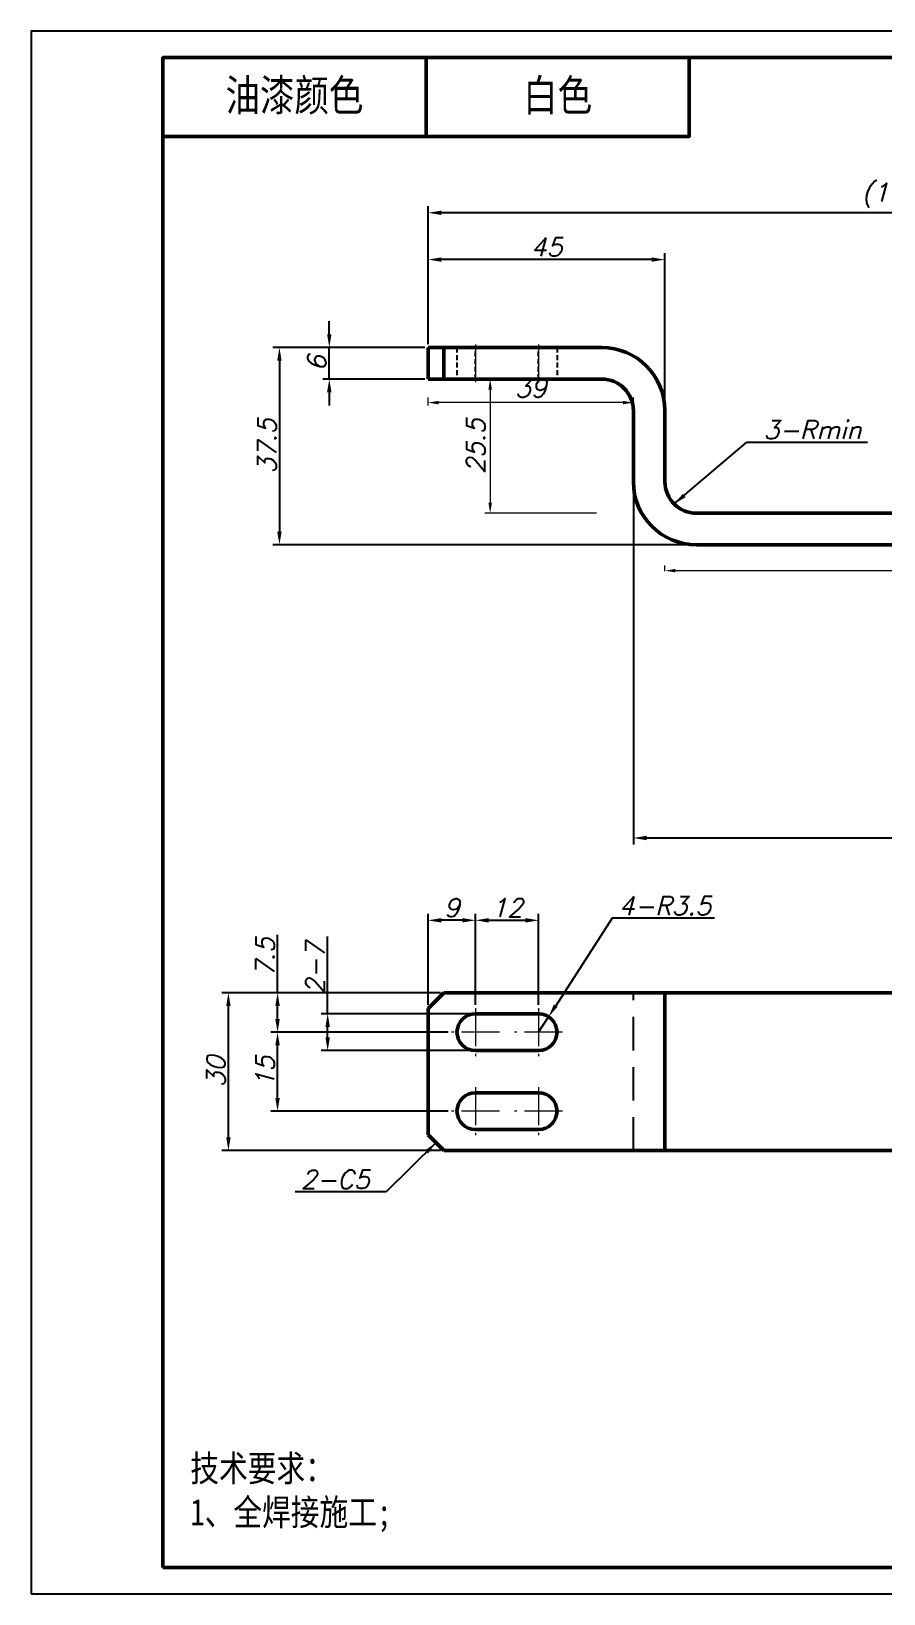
# Model space of a CAD drawing. Header units: inches. Extents: x 17901 to 26602, y 9673 to 14036.
# Drawn here: x 20665.6 to 20827.5, y 12496.9 to 12793.9 of the extents above; entities that cross this region are included whole.
import ezdxf

# ---------------------------------------------------------------- set-up
doc = ezdxf.new("R2010")
doc.units = ezdxf.units.IN
doc.header["$MEASUREMENT"] = 0
doc.linetypes.add('CENTER', pattern=[50.8, 31.75, -6.35, 6.35, -6.35])
doc.linetypes.add('DASHED2', pattern=[9.525, 6.35, -3.175])
doc.layers.add('Dim', color=3, linetype='Continuous')
for name, color, linetype, lineweight in [('中心线', 1, 'CENTER', 15), ('图框_内框线', 5, 'Continuous', 50), ('标注线', 3, 'Continuous', 25), ('粗实线', 7, 'Continuous', 50), ('虚线', 2, 'DASHED2', 25)]:
    doc.layers.add(name, color=color, linetype=linetype, lineweight=lineweight)
doc.styles.add('DIM_FONT', font='romans.shx', dxfattribs={"oblique": 15})
doc.styles.add('仿宋体', font='FSGB2312.ttf', dxfattribs={"width": 0.8, "height": 3.5})
doc.styles.add('宋体', font='', dxfattribs={"width": 0.8, "height": 5})
doc.styles.get('宋体').set_extended_font_data('SimSun')
doc.dimstyles.new('SCALE 1-1', dxfattribs={"dimtxt": 3.5, "dimasz": 2, "dimexe": 1, "dimexo": 1, "dimgap": 1, "dimtad": 1, "dimdsep": 46, "dimtxsty": 'DIM_FONT', "dimcen": 0, "dimclrd": 3, "dimclre": 3, "dimclrt": 3, "dimazin": 2, "dimtfac": 1, "dimtmove": 0, "dimatfit": 3, "dimfxl": 1, "dimtolj": 1, "dimlwd": 20, "dimlwe": 20, "dimarcsym": 0})
doc.dimstyles.new('幅面 1：1$0', dxfattribs={"dimtxt": 3.5, "dimasz": 2.5, "dimexe": 1.25, "dimexo": 0.625, "dimtad": 1, "dimdsep": 46, "dimtxsty": 'DIM_FONT', "dimcen": 2.5, "dimclrd": 256, "dimclre": 256, "dimclrt": 256, "dimadec": 0, "dimazin": 0, "dimtm": 1e-09, "dimtfac": 0.5, "dimtmove": 0, "dimatfit": 3, "dimfxl": 1, "dimlwd": -1, "dimarcsym": 0})
doc.dimstyles.new('幅面 1：1$4', dxfattribs={"dimtxt": 3.5, "dimasz": 2.5, "dimexe": 1.25, "dimexo": 0.625, "dimtad": 1, "dimtoh": 1, "dimdsep": 46, "dimtxsty": 'DIM_FONT', "dimcen": 2.5, "dimclrd": 256, "dimclre": 256, "dimclrt": 256, "dimazin": 2, "dimtfac": 0.5, "dimtmove": 0, "dimatfit": 3, "dimfxl": 1, "dimlwd": -1, "dimlwe": -1, "dimarcsym": 0})
doc.dimstyles.new('幅面 1：1$7', dxfattribs={"dimtxt": 3.5, "dimasz": 2.5, "dimexe": 1.25, "dimexo": 0.625, "dimtad": 1, "dimdsep": 46, "dimtxsty": 'DIM_FONT', "dimcen": 2.5, "dimclrd": 256, "dimclrt": 256, "dimadec": 0, "dimazin": 0, "dimtfac": 1, "dimtmove": 0, "dimatfit": 3, "dimfxl": 1, "dimlwd": -1, "dimarcsym": 0})

# ---------------------------------------------------------------- blocks, each defined once
blk = doc.blocks.new('*D318')
at = {"layer": 'Defpoints', "color": 0, "transparency": 16777216}
for p in [(20740.93, 12759.41), (20740.93, 12733.81), (20918.93, 12684.31)]:
    blk.add_point(p, dxfattribs=at)
at = {"layer": '标注线', "lineweight": -2, "transparency": 16777216}
for p, q in [((20740.93, 12734.43), (20740.93, 12760.66)), ((20918.93, 12684.93), (20918.93, 12760.66))]:
    blk.add_line(p, q, dxfattribs=at)
at = {"layer": '标注线', "transparency": 16777216}
blk.add_line((20916.43, 12759.41), (20743.43, 12759.41), dxfattribs=at)
for points in [[(20743.43, 12759.83), (20743.43, 12759), (20740.93, 12759.41)], [(20916.43, 12759.83), (20916.43, 12759), (20918.93, 12759.41)]]:
    blk.add_solid(points, dxfattribs=at)
at = {"layer": '标注线', "transparency": 16777216, "insert": (20829.93, 12762.71), "char_height": 3.5, "attachment_point": 5, "style": 'DIM_FONT'}
blk.add_mtext('(178)', dxfattribs=at)
blk = doc.blocks.new('*D319')
at = {"layer": 'Defpoints', "color": 0, "transparency": 16777216}
for p in [(20740.93, 12750.52), (20740.93, 12733.81), (20785.93, 12721.81)]:
    blk.add_point(p, dxfattribs=at)
at = {"layer": '标注线', "lineweight": -2, "transparency": 16777216}
for p, q in [((20740.93, 12734.43), (20740.93, 12751.77)), ((20785.93, 12722.43), (20785.93, 12751.77))]:
    blk.add_line(p, q, dxfattribs=at)
at = {"layer": '标注线', "transparency": 16777216}
blk.add_line((20783.43, 12750.52), (20743.43, 12750.52), dxfattribs=at)
for points in [[(20743.43, 12750.94), (20743.43, 12750.11), (20740.93, 12750.52)], [(20783.43, 12750.94), (20783.43, 12750.11), (20785.93, 12750.52)]]:
    blk.add_solid(points, dxfattribs=at)
at = {"layer": '标注线', "transparency": 16777216, "insert": (20763.43, 12752.9), "char_height": 3.5, "attachment_point": 5, "style": 'DIM_FONT'}
blk.add_mtext('45', dxfattribs=at)
blk = doc.blocks.new('*D320')
at = {"layer": 'Defpoints', "color": 0, "transparency": 16777216}
for p in [(20722.17, 12733.81), (20740.93, 12733.81), (20740.93, 12727.81)]:
    blk.add_point(p, dxfattribs=at)
at = {"layer": '标注线', "transparency": 16777216}
for p, q in [((20722.17, 12736.31), (20722.17, 12738.81)), ((20722.17, 12727.81), (20722.17, 12733.81)), ((20722.17, 12725.31), (20722.17, 12722.81))]:
    blk.add_line(p, q, dxfattribs=at)
at = {"layer": '标注线', "lineweight": -2, "transparency": 16777216}
for p, q in [((20740.3, 12733.81), (20720.92, 12733.81)), ((20740.3, 12727.81), (20720.92, 12727.81))]:
    blk.add_line(p, q, dxfattribs=at)
at = {"layer": '标注线', "transparency": 16777216}
for points in [[(20721.75, 12736.31), (20722.59, 12736.31), (20722.17, 12733.81)], [(20721.75, 12725.31), (20722.59, 12725.31), (20722.17, 12727.81)]]:
    blk.add_solid(points, dxfattribs=at)
at = {"layer": '标注线', "transparency": 16777216, "insert": (20719.8, 12730.81), "char_height": 3.5, "attachment_point": 5, "rotation": 90, "style": 'DIM_FONT'}
blk.add_mtext('6', dxfattribs=at)
blk = doc.blocks.new('*D321')
at = {"layer": 'Defpoints', "color": 0, "transparency": 16777216}
for p in [(20740.93, 12733.81), (20712.7, 12696.31), (20791.93, 12696.31)]:
    blk.add_point(p, dxfattribs=at)
at = {"layer": '标注线', "lineweight": -2, "transparency": 16777216}
for p, q in [((20740.3, 12733.81), (20711.45, 12733.81)), ((20791.3, 12696.31), (20711.45, 12696.31))]:
    blk.add_line(p, q, dxfattribs=at)
at = {"layer": '标注线', "transparency": 16777216}
blk.add_line((20712.7, 12731.31), (20712.7, 12698.81), dxfattribs=at)
for points in [[(20712.28, 12731.31), (20713.11, 12731.31), (20712.7, 12733.81)], [(20712.28, 12698.81), (20713.11, 12698.81), (20712.7, 12696.31)]]:
    blk.add_solid(points, dxfattribs=at)
at = {"layer": '标注线', "transparency": 16777216, "insert": (20710.32, 12715.06), "char_height": 3.5, "attachment_point": 5, "rotation": 90, "style": 'DIM_FONT'}
blk.add_mtext('37.5', dxfattribs=at)
blk = doc.blocks.new('*D322')
at = {"layer": 'Defpoints', "color": 0, "transparency": 16777216}
for p in [(20779.93, 12708.31), (20905.93, 12673.31), (20905.93, 12640.58)]:
    blk.add_point(p, dxfattribs=at)
at = {"layer": '标注线', "lineweight": -2, "transparency": 16777216}
for p, q in [((20779.93, 12707.68), (20779.93, 12639.33)), ((20905.93, 12672.68), (20905.93, 12639.33))]:
    blk.add_line(p, q, dxfattribs=at)
at = {"layer": '标注线', "transparency": 16777216}
blk.add_line((20782.43, 12640.58), (20903.43, 12640.58), dxfattribs=at)
for points in [[(20782.43, 12641), (20782.43, 12640.16), (20779.93, 12640.58)], [(20903.43, 12641), (20903.43, 12640.16), (20905.93, 12640.58)]]:
    blk.add_solid(points, dxfattribs=at)
at = {"layer": '标注线', "transparency": 16777216, "insert": (20842.93, 12642.95), "char_height": 3.5, "attachment_point": 5, "style": 'DIM_FONT'}
blk.add_mtext('126', dxfattribs=at)
blk = doc.blocks.new('*D212')
at = {"layer": 'Defpoints', "color": 0, "transparency": 16777216}
for p in [(20703, 12611.16), (20743.93, 12611.16), (20743.93, 12581.16)]:
    blk.add_point(p, dxfattribs=at)
at = {"layer": '标注线', "lineweight": -2, "transparency": 16777216}
for p, q in [((20743.3, 12611.16), (20701.75, 12611.16)), ((20743.3, 12581.16), (20701.75, 12581.16))]:
    blk.add_line(p, q, dxfattribs=at)
at = {"layer": '标注线', "transparency": 16777216}
blk.add_line((20703, 12583.66), (20703, 12608.66), dxfattribs=at)
for points in [[(20702.59, 12608.66), (20703.42, 12608.66), (20703, 12611.16)], [(20702.59, 12583.66), (20703.42, 12583.66), (20703, 12581.16)]]:
    blk.add_solid(points, dxfattribs=at)
at = {"layer": '标注线', "transparency": 16777216, "insert": (20700.63, 12596.16), "char_height": 3.5, "attachment_point": 5, "rotation": 90, "style": 'DIM_FONT'}
blk.add_mtext('30', dxfattribs=at)
blk = doc.blocks.new('*D213')
at = {"layer": 'Defpoints', "color": 0, "transparency": 16777216}
for p in [(20712.34, 12603.66), (20745.38, 12603.66), (20745.38, 12588.66)]:
    blk.add_point(p, dxfattribs=at)
at = {"layer": '标注线', "lineweight": -2, "transparency": 16777216}
for p, q in [((20744.75, 12603.66), (20711.09, 12603.66)), ((20744.75, 12588.66), (20711.09, 12588.66))]:
    blk.add_line(p, q, dxfattribs=at)
at = {"layer": '标注线', "transparency": 16777216}
blk.add_line((20712.34, 12591.16), (20712.34, 12601.16), dxfattribs=at)
for points in [[(20711.92, 12601.16), (20712.76, 12601.16), (20712.34, 12603.66)], [(20711.92, 12591.16), (20712.76, 12591.16), (20712.34, 12588.66)]]:
    blk.add_solid(points, dxfattribs=at)
at = {"layer": '标注线', "transparency": 16777216, "insert": (20709.97, 12596.16), "char_height": 3.5, "attachment_point": 5, "rotation": 90, "style": 'DIM_FONT'}
blk.add_mtext('15', dxfattribs=at)
blk = doc.blocks.new('*D180')
at = {"layer": 'Defpoints', "color": 0, "transparency": 16777216}
for p in [(20712.34, 12611.16), (20743.93, 12611.16), (20745.38, 12603.66)]:
    blk.add_point(p, dxfattribs=at)
at = {"layer": '标注线', "transparency": 16777216}
for p, q in [((20712.34, 12611.16), (20712.34, 12622.18)), ((20712.34, 12606.16), (20712.34, 12608.66))]:
    blk.add_line(p, q, dxfattribs=at)
at = {"layer": '标注线', "lineweight": -2, "transparency": 16777216}
for p, q in [((20743.3, 12611.16), (20711.09, 12611.16)), ((20744.75, 12603.66), (20711.09, 12603.66))]:
    blk.add_line(p, q, dxfattribs=at)
at = {"layer": '标注线', "transparency": 16777216}
for points in [[(20711.92, 12608.66), (20712.76, 12608.66), (20712.34, 12611.16)], [(20711.92, 12606.16), (20712.76, 12606.16), (20712.34, 12603.66)]]:
    blk.add_solid(points, dxfattribs=at)
at = {"layer": '标注线', "transparency": 16777216, "insert": (20709.97, 12617.92), "char_height": 3.5, "attachment_point": 5, "rotation": 90, "style": 'DIM_FONT'}
blk.add_mtext('7.5', dxfattribs=at)
blk = doc.blocks.new('*D214')
at = {"layer": 'Defpoints', "color": 0, "transparency": 16777216}
for p in [(20721.86, 12607.16), (20749.93, 12607.16), (20749.93, 12600.16)]:
    blk.add_point(p, dxfattribs=at)
at = {"layer": '标注线', "transparency": 16777216}
for p, q in [((20721.86, 12607.16), (20721.86, 12621.85)), ((20721.86, 12602.66), (20721.86, 12604.66))]:
    blk.add_line(p, q, dxfattribs=at)
at = {"layer": '标注线', "lineweight": -2, "transparency": 16777216}
for p, q in [((20749.3, 12607.16), (20720.61, 12607.16)), ((20749.3, 12600.16), (20720.61, 12600.16))]:
    blk.add_line(p, q, dxfattribs=at)
at = {"layer": '标注线', "transparency": 16777216}
for points in [[(20721.44, 12604.66), (20722.28, 12604.66), (20721.86, 12607.16)], [(20721.44, 12602.66), (20722.28, 12602.66), (20721.86, 12600.16)]]:
    blk.add_solid(points, dxfattribs=at)
at = {"layer": '标注线', "transparency": 16777216, "insert": (20719.48, 12615.76), "char_height": 3.5, "attachment_point": 5, "rotation": 90, "style": 'DIM_FONT'}
blk.add_mtext('2-7', dxfattribs=at)
blk = doc.blocks.new('*D215')
at = {"layer": 'Defpoints', "color": 0, "transparency": 16777216}
for p in [(20740.93, 12624.93), (20740.93, 12608.21), (20749.93, 12608.21)]:
    blk.add_point(p, dxfattribs=at)
at = {"layer": '标注线', "lineweight": -2, "transparency": 16777216}
for p, q in [((20740.93, 12608.84), (20740.93, 12626.18)), ((20749.93, 12608.84), (20749.93, 12626.18))]:
    blk.add_line(p, q, dxfattribs=at)
at = {"layer": '标注线', "transparency": 16777216}
blk.add_line((20747.43, 12624.93), (20743.43, 12624.93), dxfattribs=at)
for points in [[(20743.43, 12625.35), (20743.43, 12624.51), (20740.93, 12624.93)], [(20747.43, 12625.35), (20747.43, 12624.51), (20749.93, 12624.93)]]:
    blk.add_solid(points, dxfattribs=at)
at = {"layer": '标注线', "transparency": 16777216, "insert": (20745.43, 12627.31), "char_height": 3.5, "attachment_point": 5, "style": 'DIM_FONT'}
blk.add_mtext('9', dxfattribs=at)
blk = doc.blocks.new('*D216')
at = {"layer": 'Defpoints', "color": 0, "transparency": 16777216}
for p in [(20761.93, 12624.93), (20749.93, 12608.21), (20761.93, 12608.21)]:
    blk.add_point(p, dxfattribs=at)
at = {"layer": '标注线', "lineweight": -2, "transparency": 16777216}
for p, q in [((20749.93, 12608.84), (20749.93, 12626.18)), ((20761.93, 12608.84), (20761.93, 12626.18))]:
    blk.add_line(p, q, dxfattribs=at)
at = {"layer": '标注线', "transparency": 16777216}
blk.add_line((20752.43, 12624.93), (20759.43, 12624.93), dxfattribs=at)
for points in [[(20752.43, 12625.35), (20752.43, 12624.51), (20749.93, 12624.93)], [(20759.43, 12625.35), (20759.43, 12624.51), (20761.93, 12624.93)]]:
    blk.add_solid(points, dxfattribs=at)
at = {"layer": '标注线', "transparency": 16777216, "insert": (20755.93, 12627.31), "char_height": 3.5, "attachment_point": 5, "style": 'DIM_FONT'}
blk.add_mtext('12', dxfattribs=at)
blk = doc.blocks.new('*D181')
at = {"layer": 'Defpoints', "color": 0, "transparency": 16777216}
for p in [(20763.83, 12606.6), (20761.93, 12603.66)]:
    blk.add_point(p, dxfattribs=at)
at = {"layer": '标注线', "transparency": 16777216}
for p, q in [((20775.9, 12625.32), (20765.18, 12608.7)), ((20795.32, 12625.32), (20775.9, 12625.32)), ((20761.93, 12603.66), (20763.83, 12606.6))]:
    blk.add_line(p, q, dxfattribs=at)
blk.add_solid([(20764.83, 12608.93), (20765.53, 12608.48), (20763.83, 12606.6)], dxfattribs=at)
at = {"layer": '标注线', "transparency": 16777216, "insert": (20785.92, 12627.69), "char_height": 3.5, "attachment_point": 5, "style": 'DIM_FONT'}
blk.add_mtext('4-R3.5', dxfattribs=at)
blk = doc.blocks.new('*D790')
at = {"layer": 'Defpoints', "color": 0, "transparency": 16777216}
for p in [(20773.93, 12727.81), (20752.73, 12702.31), (20773.93, 12702.31)]:
    blk.add_point(p, dxfattribs=at)
at = {"layer": 'Dim', "color": 3, "lineweight": 20, "transparency": 16777216}
for p, q in [((20772.93, 12727.81), (20751.73, 12727.81)), ((20752.73, 12725.81), (20752.73, 12704.31)), ((20772.93, 12702.31), (20751.73, 12702.31))]:
    blk.add_line(p, q, dxfattribs=at)
at = {"layer": 'Dim', "color": 3, "transparency": 16777216}
for points in [[(20752.39, 12725.81), (20753.06, 12725.81), (20752.73, 12727.81)], [(20752.39, 12704.31), (20753.06, 12704.31), (20752.73, 12702.31)]]:
    blk.add_solid(points, dxfattribs=at)
at = {"layer": 'Dim', "color": 3, "transparency": 16777216, "insert": (20749.98, 12715.06), "char_height": 3.5, "attachment_point": 5, "rotation": 90, "style": 'DIM_FONT'}
blk.add_mtext('\\A1;25.5', dxfattribs=at)
blk = doc.blocks.new('*D791')
at = {"layer": 'Defpoints', "color": 0, "transparency": 16777216}
for p in [(20785.93, 12691.39), (20785.93, 12690.31), (20899.93, 12690.31)]:
    blk.add_point(p, dxfattribs=at)
at = {"layer": 'Dim', "color": 3, "lineweight": 20, "transparency": 16777216}
for p, q in [((20785.93, 12691.31), (20785.93, 12692.39)), ((20897.93, 12691.39), (20787.93, 12691.39)), ((20899.93, 12691.31), (20899.93, 12692.39))]:
    blk.add_line(p, q, dxfattribs=at)
at = {"layer": 'Dim', "color": 3, "transparency": 16777216}
for points in [[(20787.93, 12691.73), (20787.93, 12691.06), (20785.93, 12691.39)], [(20897.93, 12691.73), (20897.93, 12691.06), (20899.93, 12691.39)]]:
    blk.add_solid(points, dxfattribs=at)
at = {"layer": 'Dim', "color": 3, "transparency": 16777216, "insert": (20842.93, 12694.14), "char_height": 3.5, "attachment_point": 5, "style": 'DIM_FONT'}
blk.add_mtext('\\A1;114', dxfattribs=at)
blk = doc.blocks.new('*D793')
at = {"layer": 'Defpoints', "color": 0, "transparency": 16777216}
for p in [(20740.93, 12723.33), (20740.93, 12721.81), (20779.93, 12721.81)]:
    blk.add_point(p, dxfattribs=at)
at = {"layer": 'Dim', "color": 3, "lineweight": 20, "transparency": 16777216}
for p, q in [((20740.93, 12722.81), (20740.93, 12724.33)), ((20779.93, 12722.81), (20779.93, 12724.33)), ((20777.93, 12723.33), (20742.93, 12723.33))]:
    blk.add_line(p, q, dxfattribs=at)
at = {"layer": 'Dim', "color": 3, "transparency": 16777216}
for points in [[(20742.93, 12723.67), (20742.93, 12723), (20740.93, 12723.33)], [(20777.93, 12723.67), (20777.93, 12723), (20779.93, 12723.33)]]:
    blk.add_solid(points, dxfattribs=at)
at = {"layer": 'Dim', "color": 3, "transparency": 16777216, "insert": (20760.43, 12726.08), "char_height": 3.5, "attachment_point": 5, "style": 'DIM_FONT'}
blk.add_mtext('\\A1;39', dxfattribs=at)

msp = doc.modelspace()

# ---------------------------------------------------------------- linework, layer by layer
at = {"layer": 'Defpoints'}
msp.add_lwpolyline([(20665.557, 12496.923), (21085.557, 12496.923), (21085.557, 12793.923), (20665.557, 12793.923)], close=True, dxfattribs=at)
at = {"layer": '中心线', "ltscale": 0.180015}
for p, q in [((20749.927, 12734.406), (20749.927, 12727.205)), ((20761.927, 12734.406), (20761.927, 12727.205))]:
    msp.add_line(p, q, dxfattribs=at)
at = {"layer": '中心线', "ltscale": 0.227499}
for p, q in [((20749.927, 12608.211), (20749.927, 12599.111)), ((20761.927, 12608.211), (20761.927, 12599.111)), ((20749.927, 12593.211), (20749.927, 12584.111)), ((20761.927, 12593.211), (20761.927, 12584.111))]:
    msp.add_line(p, q, dxfattribs=at)
at = {"layer": '中心线', "ltscale": 0.2275}
for p, q in [((20754.477, 12603.661), (20745.377, 12603.661)), ((20766.477, 12603.661), (20757.377, 12603.661)), ((20754.477, 12588.661), (20745.377, 12588.661)), ((20766.477, 12588.661), (20757.377, 12588.661))]:
    msp.add_line(p, q, dxfattribs=at)
at = {"layer": '图框_内框线'}
msp.add_line((20740.557, 12788.923), (20740.557, 12773.923), dxfattribs=at)
for points in [[(20690.557, 12501.923), (21080.557, 12501.923), (21080.557, 12788.923), (20690.557, 12788.923)], [(20690.557, 12788.923), (20790.557, 12788.923), (20790.557, 12773.923), (20690.557, 12773.923)]]:
    msp.add_lwpolyline(points, close=True, dxfattribs=at)
at = {"layer": '粗实线', "ltscale": 0.15}
for p, q in [((20740.927, 12727.806), (20740.927, 12733.806)), ((20743.927, 12727.806), (20743.927, 12733.806)), ((20785.927, 12611.161), (20791.927, 12611.161)), ((20785.927, 12581.161), (20791.927, 12581.161))]:
    msp.add_line(p, q, dxfattribs=at)
at = {"layer": '粗实线', "ltscale": 0.075}
for p, q in [((20740.927, 12733.806), (20743.927, 12733.806)), ((20740.927, 12727.806), (20743.927, 12727.806))]:
    msp.add_line(p, q, dxfattribs=at)
at = {"layer": '粗实线'}
for p, q in [((20743.927, 12733.806), (20773.927, 12733.806)), ((20773.927, 12727.806), (20743.927, 12727.806)), ((20791.927, 12702.306), (20893.927, 12702.306)), ((20893.927, 12696.306), (20791.927, 12696.306)), ((20743.927, 12611.161), (20773.927, 12611.161)), ((20785.927, 12581.161), (20785.927, 12611.161)), ((20791.927, 12611.161), (20893.927, 12611.161)), ((20740.927, 12584.161), (20740.927, 12608.161)), ((20743.927, 12581.161), (20773.927, 12581.161)), ((20791.927, 12581.161), (20893.927, 12581.161))]:
    msp.add_line(p, q, dxfattribs=at)
at = {"layer": '粗实线', "ltscale": 0.337497}
for p, q in [((20779.927, 12708.306), (20779.927, 12721.806)), ((20785.927, 12721.806), (20785.927, 12708.306))]:
    msp.add_line(p, q, dxfattribs=at)
at = {"layer": '粗实线', "ltscale": 0.106066}
for p, q in [((20740.927, 12608.161), (20743.927, 12611.161)), ((20740.927, 12584.161), (20743.927, 12581.161))]:
    msp.add_line(p, q, dxfattribs=at)
at = {"layer": '粗实线', "ltscale": 0.3}
for p, q in [((20773.927, 12611.161), (20785.927, 12611.161)), ((20761.927, 12607.161), (20749.927, 12607.161)), ((20749.927, 12600.161), (20761.927, 12600.161)), ((20761.927, 12592.161), (20749.927, 12592.161)), ((20749.927, 12585.161), (20761.927, 12585.161)), ((20773.927, 12581.161), (20785.927, 12581.161))]:
    msp.add_line(p, q, dxfattribs=at)
at = {"layer": '粗实线'}
for centre, radius, start, end in [((20773.927, 12721.806), 12, 0, 90), ((20773.927, 12721.806), 6, 0, 90), ((20791.927, 12708.306), 12, 180, 270), ((20791.927, 12708.306), 6, 180, 270), ((20749.927, 12603.661), 3.5, 90, 270), ((20761.927, 12603.661), 3.5, 270, 90), ((20749.927, 12588.661), 3.5, 90, 270), ((20761.927, 12588.661), 3.5, 270, 90)]:
    msp.add_arc(centre, radius, start, end, dxfattribs=at)
at = {"layer": '虚线', "ltscale": 0.15}
for p, q in [((20743.927, 12727.806), (20743.927, 12733.806)), ((20746.427, 12733.806), (20746.427, 12727.806)), ((20746.427, 12733.806), (20746.427, 12727.806)), ((20749.927, 12727.806), (20749.927, 12733.806)), ((20749.927, 12727.806), (20749.927, 12733.806)), ((20749.927, 12727.806), (20749.927, 12733.806)), ((20749.927, 12727.806), (20749.927, 12733.806)), ((20761.927, 12727.806), (20761.927, 12733.806)), ((20761.927, 12727.806), (20761.927, 12733.806)), ((20761.927, 12727.806), (20761.927, 12733.806)), ((20761.927, 12727.806), (20761.927, 12733.806)), ((20765.427, 12733.806), (20765.427, 12727.806)), ((20765.427, 12733.806), (20765.427, 12727.806))]:
    msp.add_line(p, q, dxfattribs=at)
at = {"layer": '虚线'}
msp.add_line((20779.927, 12581.161), (20779.927, 12611.161), dxfattribs=at)

# ---------------------------------------------------------------- texts
at = {"layer": '标注线'}
for s, insert, char_height, width, attachment_point, style in [('油漆颜色', (20715.557, 12781.423), 6, 50, 5, '仿宋体'), ('{\\fSimSun|b0|i0|c134|p2;白色}', (20765.557, 12781.423), 6, 50, 5, '仿宋体'), ('{\\H0.5x;技术要求：\\P1、全焊接施工;\\P\\P\\H2x;\\W0.7; }', (20695.769, 12523.268), 10, 1023.28183, 1, '宋体')]:
    msp.add_mtext(s, dxfattribs=dict(at, insert=insert, char_height=char_height, width=width, attachment_point=attachment_point, style=style))
at = {"layer": '标注线', "char_height": 3.5, "style": 'DIM_FONT'}
for s, insert, attachment_point in [('3-Rmin', (20804.631, 12716.422), 7), ('2-C5', (20729.819, 12573.923), 9)]:
    msp.add_mtext(s, dxfattribs=dict(at, insert=insert, attachment_point=attachment_point))

# ---------------------------------------------------------------- dimensions: what is measured, and where the dimension line sits
at = {"layer": 'Dim'}
for base, p1, p2, picture, middle in [((20740.927, 12723.332), (20779.927, 12721.806), (20740.927, 12721.806), '*D793', (20760.427, 12726.082)), ((20785.927, 12691.395), (20899.927, 12690.306), (20785.927, 12690.306), '*D791', (20842.927, 12694.145))]:
    dim = msp.add_linear_dim(base=base, p1=p1, p2=p2, dimstyle='SCALE 1-1', dxfattribs=at)
    dim.commit()
    dim.dimension.update_dxf_attribs({"geometry": picture, "text_midpoint": middle})
dim = msp.add_linear_dim(base=(20752.728, 12702.306), p1=(20773.927, 12727.806), p2=(20773.927, 12702.306), angle=90, dimstyle='SCALE 1-1', dxfattribs=at)
dim.commit()
dim.dimension.update_dxf_attribs({"geometry": '*D790', "text_midpoint": (20749.978, 12715.056)})
at = {"layer": '标注线'}
dim = msp.add_linear_dim(base=(20740.927, 12759.414), p1=(20918.927, 12684.306), p2=(20740.927, 12733.806), dimstyle='幅面 1：1$0', override={"dimpost": '(<>)'}, dxfattribs=at)
dim.commit()
dim.dimension.update_dxf_attribs({"geometry": '*D318', "text_midpoint": (20829.927, 12762.706)})
for base, p1, p2, picture, middle in [((20740.927, 12750.525), (20785.927, 12721.806), (20740.927, 12733.806), '*D319', (20763.427, 12752.9)), ((20905.927, 12640.579), (20779.927, 12708.306), (20905.927, 12673.306), '*D322', (20842.927, 12642.954)), ((20740.927, 12624.931), (20749.927, 12608.211), (20740.927, 12608.211), '*D215', (20745.427, 12627.306)), ((20761.927, 12624.931), (20749.927, 12608.211), (20761.927, 12608.211), '*D216', (20755.927, 12627.306))]:
    dim = msp.add_linear_dim(base=base, p1=p1, p2=p2, dimstyle='幅面 1：1$0', dxfattribs=at)
    dim.commit()
    dim.dimension.update_dxf_attribs({"geometry": picture, "text_midpoint": middle})
for base, p1, p2, picture, middle in [((20722.171, 12733.806), (20740.927, 12727.806), (20740.927, 12733.806), '*D320', (20719.796, 12730.806)), ((20712.698, 12696.306), (20740.927, 12733.806), (20791.927, 12696.306), '*D321', (20710.323, 12715.056)), ((20712.341, 12611.161), (20745.377, 12603.661), (20743.927, 12611.161), '*D180', (20709.966, 12617.922)), ((20703.003, 12611.161), (20743.927, 12581.161), (20743.927, 12611.161), '*D212', (20700.628, 12596.161)), ((20712.341, 12603.661), (20745.377, 12588.661), (20745.377, 12603.661), '*D213', (20709.966, 12596.161))]:
    dim = msp.add_linear_dim(base=base, p1=p1, p2=p2, angle=90, dimstyle='幅面 1：1$0', dxfattribs=at)
    dim.commit()
    dim.dimension.update_dxf_attribs({"geometry": picture, "text_midpoint": middle})
dim = msp.add_radius_dim(center=(20761.927, 12603.661), mpoint=(20763.825, 12606.602), text='4-<>', dimstyle='幅面 1：1$4', dxfattribs=at)
dim.commit()
dim.dimension.update_dxf_attribs({"geometry": '*D181', "text_midpoint": (20785.924, 12625.316), "dimtype": 164})
dim = msp.add_linear_dim(base=(20721.859, 12607.161), p1=(20749.927, 12600.161), p2=(20749.927, 12607.161), angle=90, text='2-<>', dimstyle='幅面 1：1$0', dxfattribs=at)
dim.commit()
dim.dimension.update_dxf_attribs({"geometry": '*D214', "text_midpoint": (20719.484, 12615.755)})

# ---------------------------------------------------------------- leaders
at = {"layer": '标注线', "annotation_type": 0, "has_hookline": 1}
for points, hookline_direction, text_width in [([(20787.685, 12704.063), (20801.506, 12715.797), (20804.006, 12715.797)], 0, 19.768), ([(20742.427, 12582.661), (20732.944, 12573.298), (20730.444, 12573.298)], 1, 14.104)]:
    msp.add_leader(points, dimstyle='幅面 1：1$7', override={"dimgap": 0.625, "dimtad": 1}, dxfattribs=dict(at, hookline_direction=hookline_direction, text_width=text_width))

doc.saveas('drawing.dxf')
